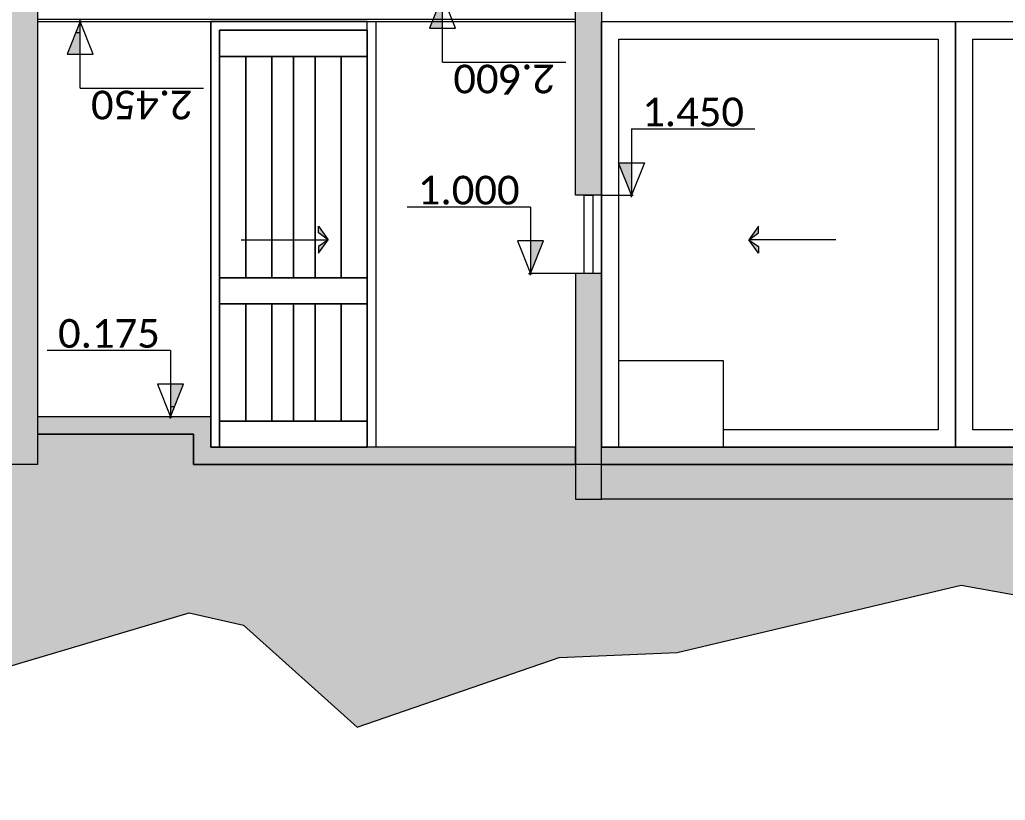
# Model space of a CAD drawing. Header units: metres. Extents: x -197 to 1099, y -24 to 14.
# Drawn here: x 876.31 to 881.99, y -2.03 to 2.46 of the extents above; entities that cross this region are included whole.
import ezdxf
from ezdxf.enums import TextEntityAlignment as Align

# ---------------------------------------------------------------- set-up
doc = ezdxf.new("R2010")
doc.units = ezdxf.units.M
doc.header["$LTSCALE"] = 0.001
doc.header["$PDMODE"] = 34
doc.header["$PDSIZE"] = 0.01
doc.linetypes.add('HIDDENX2', pattern=[19.05, 12.7, -6.35])
doc.layers.get('0').update_dxf_attribs({"lineweight": 13, "true_color": 0x000000})
for name, color, linetype, lineweight, true_color in [('Jach-Anotaciones-CalidaddeLínea  0.13', 7, 'Continuous', 13, 0x000000), ('Jach-Anotaciones-CalidaddeLínea 0.05', 7, 'Continuous', 5, 0x000000), ('Jach-Anotaciones-CalidaddeLínea 0.09', 7, 'Continuous', 9, 0x000000), ('Jach-Anotaciones-Hatch-Lum100%', 7, 'Continuous', 13, 0x000000), ('Jach-Anotaciones-Hatch-Lum50%', 9, 'Continuous', 13, 0x808080), ('Jach-Anotaciones-Hatch-Lum80%', 250, 'Continuous', 13, 0x333333), ('Jach-Anotaciones-LineasDetalle0.15mm', 7, 'Continuous', 15, 0x000000), ('Jach-Anotaciones-LineasDetalle0.18mm', 7, 'Continuous', 18, 0x000000), ('JACH-Anotaciones-Textos-Lum75% @ 0.075', 7, 'Continuous', 13, 0x404040), ('JACH-Arq-Lineas-Proyeccion Niveles cortes', 9, 'HIDDENX2', 13, 0x808080), ('JACH-Arq-Mobiliario01-', 7, 'Continuous', 13, 0x666666), ('JACH-Arq-Puertas01-', 7, 'Continuous', 13, 0x404040)]:
    doc.layers.add(name, color=color, linetype=linetype, lineweight=lineweight, true_color=true_color)
doc.styles.add('02a-Calibri-JACH(1.8mm)', font='calibri.ttf', dxfattribs={"height": 2.2})
pattern_1 = [(0, (169.421, 45.032), (0, 6.985), [5.08, -1.905]), (90, (169.421, 45.032), (-6.985, 4e-16), [5.08, -1.905])]

# ---------------------------------------------------------------- blocks, each defined once
blk = doc.blocks.new('A$C51db089b')
at = {"layer": 'Jach-Anotaciones-Hatch-Lum50%', "lineweight": 0, "ltscale": 100}
h = blk.add_hatch(color=256, dxfattribs=at)
h.dxf.hatch_style = 1
h.paths.add_polyline_path([(0, 0.0776), (0.0554, 0.1173), (0.0554, 0.1552)])
h = blk.add_hatch(color=256, dxfattribs=at)
h.dxf.hatch_style = 1
h.paths.add_polyline_path([(0, 0.0776), (0.0554, 0.038), (0.0554, 0)])
at = {"lineweight": 0, "ltscale": 100}
for points in [[(0, 0.0776), (0.0554, 0.1173), (0.0554, 0.1552)], [(0, 0.0776), (0.0554, 0.038), (0.0554, 0)]]:
    blk.add_lwpolyline(points, close=True, dxfattribs=at)
blk.add_lwpolyline([(0.5, 0.0776), (0, 0.0776)], dxfattribs=at)
blk = doc.blocks.new('*U336')
at = {"lineweight": 0, "ltscale": 100}
h = blk.add_hatch(dxfattribs=at)
h.set_pattern_fill('ANGLE', color=256)
h.set_pattern_definition(pattern_1)
h.paths.add_polyline_path([(0, 2.5), (0, 0), (1, 2.5)])
h = blk.add_hatch(color=256, dxfattribs=at)
h.dxf.hatch_style = 1
h.paths.add_polyline_path([(0, 2.5), (0, 0), (1, 2.5)])
for points in [[(0, 5.099), (-9.466, 5.099)], [(0, 5.099), (0, 1.25)]]:
    blk.add_lwpolyline(points, dxfattribs=at)
for points in [[(0, 0), (1, 2.5), (-1, 2.5)], [(0, 2.5), (0, 0), (1, 2.5)]]:
    blk.add_lwpolyline(points, close=True, dxfattribs=at)
blk.add_point((0, 0), dxfattribs=at)
at = {"lineweight": 0, "ltscale": 100, "style": '02a-Calibri-JACH(1.8mm)'}
blk.add_attdef('ALT', text='', height=2.2, dxfattribs=at).set_placement((-4.733, 6.401), align=Align.MIDDLE_CENTER)
blk = doc.blocks.new('*U337')
at = {"lineweight": 0, "ltscale": 100}
h = blk.add_hatch(dxfattribs=at)
h.set_pattern_fill('ANGLE', color=256)
h.set_pattern_definition(pattern_1)
h.paths.add_polyline_path([(0, 2.5), (0, 0), (1, 2.5)])
h = blk.add_hatch(color=256, dxfattribs=at)
h.dxf.hatch_style = 1
h.paths.add_polyline_path([(0, 2.5), (0, 0), (1, 2.5)])
for points in [[(0, 5.099), (-9.466, 5.099)], [(0, 5.099), (0, 1.25)]]:
    blk.add_lwpolyline(points, dxfattribs=at)
for points in [[(0, 0), (1, 2.5), (-1, 2.5)], [(0, 2.5), (0, 0), (1, 2.5)]]:
    blk.add_lwpolyline(points, close=True, dxfattribs=at)
blk.add_point((0, 0), dxfattribs=at)
at = {"lineweight": 0, "ltscale": 100, "style": '02a-Calibri-JACH(1.8mm)'}
blk.add_attdef('ALT', text='', height=2.2, dxfattribs=at).set_placement((-4.733, 6.401), align=Align.MIDDLE_CENTER)
blk = doc.blocks.new('*U393')
at = {"lineweight": 0, "ltscale": 100}
h = blk.add_hatch(dxfattribs=at)
h.set_pattern_fill('ANGLE', color=256)
h.set_pattern_definition(pattern_1)
h.paths.add_polyline_path([(0, 2.5), (0, 0), (1, 2.5)])
h = blk.add_hatch(color=256, dxfattribs=at)
h.dxf.hatch_style = 1
h.paths.add_polyline_path([(0, 2.5), (0, 0), (1, 2.5)])
for points in [[(0, 5.099), (-9.466, 5.099)], [(0, 5.099), (0, 1.25)]]:
    blk.add_lwpolyline(points, dxfattribs=at)
for points in [[(0, 0), (1, 2.5), (-1, 2.5)], [(0, 2.5), (0, 0), (1, 2.5)]]:
    blk.add_lwpolyline(points, close=True, dxfattribs=at)
blk.add_point((0, 0), dxfattribs=at)
at = {"lineweight": 0, "ltscale": 100, "style": '02a-Calibri-JACH(1.8mm)'}
blk.add_attdef('ALT', text='', height=2.2, dxfattribs=at).set_placement((-4.733, 6.401), align=Align.MIDDLE_CENTER)
blk = doc.blocks.new('*U430')
at = {"lineweight": 0, "ltscale": 100}
h = blk.add_hatch(dxfattribs=at)
h.set_pattern_fill('ANGLE', color=256)
h.set_pattern_definition(pattern_1)
h.paths.add_polyline_path([(0, 2.5), (0, 0), (1, 2.5)])
h = blk.add_hatch(color=256, dxfattribs=at)
h.dxf.hatch_style = 1
h.paths.add_polyline_path([(0, 2.5), (0, 0), (1, 2.5)])
for points in [[(0, 5.099), (-9.466, 5.099)], [(0, 5.099), (0, 1.25)]]:
    blk.add_lwpolyline(points, dxfattribs=at)
for points in [[(0, 0), (1, 2.5), (-1, 2.5)], [(0, 2.5), (0, 0), (1, 2.5)]]:
    blk.add_lwpolyline(points, close=True, dxfattribs=at)
blk.add_point((0, 0), dxfattribs=at)
at = {"lineweight": 0, "ltscale": 100, "style": '02a-Calibri-JACH(1.8mm)'}
blk.add_attdef('ALT', text='', height=2.2, dxfattribs=at).set_placement((-4.733, 6.401), align=Align.MIDDLE_CENTER)
blk = doc.blocks.new('*U431')
at = {"lineweight": 0, "ltscale": 100}
h = blk.add_hatch(dxfattribs=at)
h.set_pattern_fill('ANGLE', color=256)
h.set_pattern_definition(pattern_1)
h.paths.add_polyline_path([(0, 2.5), (0, 0), (1, 2.5)])
h = blk.add_hatch(color=256, dxfattribs=at)
h.dxf.hatch_style = 1
h.paths.add_polyline_path([(0, 2.5), (0, 0), (1, 2.5)])
for points in [[(0, 5.099), (-9.466, 5.099)], [(0, 5.099), (0, 1.25)]]:
    blk.add_lwpolyline(points, dxfattribs=at)
for points in [[(0, 0), (1, 2.5), (-1, 2.5)], [(0, 2.5), (0, 0), (1, 2.5)]]:
    blk.add_lwpolyline(points, close=True, dxfattribs=at)
blk.add_point((0, 0), dxfattribs=at)
at = {"lineweight": 0, "ltscale": 100, "style": '02a-Calibri-JACH(1.8mm)'}
blk.add_attdef('ALT', text='', height=2.2, dxfattribs=at).set_placement((-4.733, 6.401), align=Align.MIDDLE_CENTER)

msp = doc.modelspace()

# ---------------------------------------------------------------- hatches: boundary and pattern name
at = {"layer": 'Jach-Anotaciones-Hatch-Lum100%', "ltscale": 100}
h = msp.add_hatch(color=256, dxfattribs=at)
h.dxf.hatch_style = 1
h.paths.add_polyline_path([(876.26585, 3.05), (876.41585, 3.05), (876.41585, -0.1), (876.26585, -0.1)])
h = msp.add_hatch(color=256, dxfattribs=at)
h.dxf.hatch_style = 1
h.paths.add_polyline_path([(879.51585, 0), (877.41585, 0), (877.41585, 0.175), (876.41585, 0.175), (876.41585, 0.075), (877.31585, 0.075), (877.31585, -0.1), (879.51585, -0.1)])
at = {"layer": 'Jach-Anotaciones-Hatch-Lum50%', "ltscale": 100}
h = msp.add_hatch(dxfattribs=at)
h.set_pattern_fill('STONE_10', color=256, scale=0.2, pattern_type=2)
h.set_pattern_definition([(349.9921, (894.680273, 0.18), (1.199999931, -0.199998358), [0.0172626, -3.4352718]), (346.6076, (894.6702725, 0.105), (3.400000045, -0.7999939066), [0.021587, -4.2958178]), (55.0079, (894.677273, 0.053), (0.400001274, 0.600000002), [0.0244132, -2.4169004]), (315.0001, (894.67727, 0.053), (0.2, 6e-07), [0.032527, -0.2503154]), (26.565, (894.67027, 0.18), (0.2, 0.1999998), [0.0223606, -0.4248528]), (315.0001, (894.67027, 0.05), (0.2, 6e-07), [0.0282842, -0.254558]), (32.029, (894.55027, 0.149993), (0.59999998, 0.400343887), [0.0094404, -1.8778422]), (71.0753, (894.5582725, 0.155), (0.2000006415, 0.5999999627), [0.037, -7.3630024]), (0, (894.57027, 0), (0, 0.2), [0.05, -0.15]), (311.9522, (894.5612725, 0.2), (1.8000362777, -2.00000005506), [0.0134568, -23.9208352]), (290.1364, (894.5502725, 0.03), (1.4000072854, -3.7999999704), [0.031953, -6.358669]), (56.9761, (894.5972725, 0.1), (2.200002791, 3.40000002), [0.0238538, -4.7468922]), (70.8209, (894.5892725, 0.077), (0.2000011083, 0.6000000488), [0.0243516, -4.8459694]), (354.0939, (894.5602725, 0.08), (1.9999999326, -0.199998486), [0.0291548, -5.8017968]), (322.5947, (894.6132725, 0.043), (0.800000021, -0.5999987544), [0.021401, -4.2587828]), (313.7812, (894.5902725, 0.067), (0.2000004836, -0.1999999222), [0.0332416, -6.6150748]), (354.2895, (894.560273, 0.07), (0.199999968, 3.85e-07), [0.0301496, -1.9798252]), (53.1301, (894.630273, 0.13), (0.40000002, 0.59999998), [0.025, -0.975]), (75.9637, (894.645273, 0.15), (1.5e-07, 0.20000012), [0.0206156, -0.8040058]), (323.1302, (894.650273, 0.12), (0.60000004, -0.3999985), [0.025, -0.9749988]), (90, (894.65027, 0.12), (-0.2, 1e-17), [0.02, -0.18]), (333.435, (894.57027, 0.16), (0.2, 2.7e-07), [0.067082, -0.3801314]), (333.435, (894.57027, 0.15), (0.2, 2.7e-07), [0.0447214, -0.402492]), (296.5651, (894.55027, 0.04), (0.20000017, -0.2000001), [0.0447214, -0.4024924]), (296.5651, (894.55027, 0.1), (0.20000017, -0.2000001), [0.0223606, -0.4248532]), (63.4349, (894.60027, 0.08), (2.6e-07, 0.1999999), [0.0447214, -0.4024924]), (63.4349, (894.65027, 0.14), (2.6e-07, 0.1999999), [0.0223606, -0.4248532]), (63.4349, (894.55027, 0.05), (2.6e-07, 0.1999999), [0.0223606, -0.4248532]), (63.4349, (894.57027, 0.17), (2.6e-07, 0.1999999), [0.0223606, -0.4248532]), (63.4349, (894.54027, 0.05), (2.6e-07, 0.1999999), [0.0223606, -0.4248532]), (26.565, (894.54027, 0.05), (0.2, 0.1999998), [0, -0.4472134]), (26.565, (894.54027, 0.04), (0.2, 0.1999998), [0, -0.4472134]), (26.565, (894.63027, 0.04), (0.2, 0.1999998), [0.0223606, -0.4248528]), (315.0001, (894.54027, 0.09), (0.2, 6e-07), [0.0141422, -0.2687]), (315.0001, (894.54027, 0.04), (0.2, 6e-07), [0.0141422, -0.2687]), (315.0001, (894.60027, 0.07), (0.2, 6e-07), [0.0424264, -0.2404158]), (315.0001, (894.64027, 0.12), (0.2, 6e-07), [0.0282842, -0.254558]), (315.0001, (894.64027, 0.2), (0.2, 6e-07), [0.0282842, -0.254558]), (315.0001, (894.63027, 0.19), (0.2, 6e-07), [0.0282842, -0.254558]), (45, (894.66027, 0.16), (0, 0.2), [0.0282842, -0.2545586]), (45, (894.64027, 0.03), (0, 0.2), [0.0282842, -0.2545586]), (45, (894.55027, 0.14), (0, 0.2), [0.0141422, -0.2687006]), (45, (894.65027, 0.05), (0, 0.2), [0.0141422, -0.2687006]), (45, (894.62027, 0), (0, 0.2), [0.0141422, -0.2687006]), (90, (894.64027, 0), (-0.2, 1e-17), [0.03, -0.17]), (90, (894.63027, 0.01), (-0.2, 1e-17), [0.02, -0.18]), (90, (894.61027, 0.12), (-0.2, 1e-17), [0.01, -0.19]), (90, (894.60027, 0.07), (-0.2, 1e-17), [0.01, -0.19]), (90, (894.57027, 0.16), (-0.2, 1e-17), [0.01, -0.19]), (90, (894.55027, 0.1), (-0.2, 1e-17), [0.04, -0.16]), (90, (894.55027, 0.07), (-0.2, 1e-17), [0.01, -0.19]), (90, (894.55027, 0.04), (-0.2, 1e-17), [0.01, -0.19]), (0, (894.56027, 0.15), (0, 0.2), [0.01, -0.19]), (0, (894.54027, 0.15), (0, 0.2), [0.01, -0.19]), (0, (894.62027, 0.12), (0, 0.2), [0.02, -0.18]), (0, (894.54027, 0.09), (0, 0.2), [0, -0.2]), (0, (894.66027, 0.05), (0, 0.2), [0.01, -0.19]), (0, (894.58027, 0.19), (0, 0.2), [0.05, -0.15]), (0, (894.66027, 0.18), (0, 0.2), [0.01, -0.19]), (52.4314, (894.670273, 0.06), (0.600000216, 0.800000028), [0.0164012, -3.263843]), (90, (894.68027, 0.073), (-0.2, 1e-17), [0.017, -0.183]), (333.435, (894.66027, 0.1), (0.2, 2.7e-07), [0.0223606, -0.4248528]), (0, (894.66027, 0.06), (0, 0.2), [0.01, -0.19]), (90, (894.74027, 0.11), (-0.2, 1e-17), [0.03, -0.17]), (24.8636, (894.6992725, 0.021), (5.5999999603, 2.5999886163), [0.0451884, -8.9925032]), (272.7264, (894.699273, 0.021), (0.2000061944, -3.9999999097), [0.0210238, -4.1837358]), (343.1417, (894.7072725, 0.15), (2.0000000483, -0.5999961991), [0.0344818, -6.8618904]), (290.3232, (894.6972725, 0.177), (0.6000019496, -1.6000000902), [0.0287924, -5.729682]), (346.6076, (894.7192725, 0.155), (3.400000045, -0.7999939066), [0.021587, -4.2958178]), (298.4957, (894.7002725, 0.19), (1.2000030147, -2.1999999672), [0.0398246, -7.9251032]), (0, (894.69127, 0.1), (0, 0.2), [0.039, -0.161]), (90, (894.69127, 0.073), (-0.2, 1e-17), [0.017, -0.183]), (0, (894.69127, 0.09), (0, 0.2), [0.049, -0.151]), (63.4349, (894.74027, 0.05), (2.6e-07, 0.1999999), [0, -0.4472138]), (26.565, (894.70027, 0.03), (0.2, 0.1999998), [0.0447214, -0.402492]), (45, (894.73027, 0.1), (0, 0.2), [0.0141422, -0.2687006]), (90, (894.70027, 0.19), (-0.2, 1e-17), [0.01, -0.19]), (90, (894.69027, 0.19), (-0.2, 1e-17), [0.01, -0.19]), (90, (894.69027, 0), (-0.2, 1e-17), [0.03, -0.17])])
h.paths.add_polyline_path([(879.66585, -0.1), (887.36585, -0.1), (887.36585, -0.3), (879.66585, -0.3)])

# ---------------------------------------------------------------- linework, layer by layer
at = {"layer": 'Jach-Anotaciones-CalidaddeLínea  0.13', "ltscale": 100}
for points in [[(876.26585, 3.05), (876.41585, 3.05), (876.41585, -0.1), (876.26585, -0.1)], [(878.31585, 2.45), (877.41585, 2.45), (877.41585, 0), (878.31578, 0)], [(879.56585, 1.45), (879.61585, 1.45), (879.61585, 1), (879.56585, 1)], [(879.51585, 0), (877.41585, 0), (877.41585, 0.175), (876.41585, 0.175), (876.41585, 0.075), (877.31585, 0.075), (877.31585, -0.1), (879.51585, -0.1)]]:
    msp.add_lwpolyline(points, close=True, dxfattribs=at)
at = {"layer": 'Jach-Anotaciones-CalidaddeLínea  0.13'}
msp.add_lwpolyline([(875.84275, -1.38397), (877.29108, -0.95458), (877.60293, -1.02384), (878.25802, -1.61162), (879.42223, -1.20993), (880.10136, -1.18223), (881.7368, -0.7944), (882.38821, -0.91213), (882.5961, -1.35537), (883.52899, -1.92198), (884.68627, -2.03279), (885.44855, -1.65881), (886.46724, -1.0632), (887.03549, -1.00087), (887.72848, -0.91776), (889.24611, -1.44411)], dxfattribs=at)
at = {"layer": 'Jach-Anotaciones-CalidaddeLínea 0.05', "ltscale": 100}
msp.add_lwpolyline([(876.41585, 2.45), (879.51585, 2.45), (879.51585, 2.462), (876.41585, 2.462)], close=True, dxfattribs=at)
at = {"layer": 'Jach-Anotaciones-CalidaddeLínea 0.09', "ltscale": 100}
msp.add_lwpolyline([(879.66585, -0.1), (887.36585, -0.1), (887.36585, -0.3), (879.66585, -0.3)], close=True, dxfattribs=at)
at = {"layer": 'Jach-Anotaciones-Hatch-Lum50%', "ltscale": 100}
for points in [[(877.76585, 2.25), (877.61585, 2.25), (877.61585, 0.975), (877.76585, 0.975)], [(877.89085, 2.25), (877.76585, 2.25), (877.76585, 0.975), (877.89085, 0.975)], [(878.01585, 2.25), (877.89085, 2.25), (877.89085, 0.975), (878.01585, 0.975)], [(878.16585, 2.25), (878.01585, 2.25), (878.01585, 0.975), (878.16585, 0.975)], [(877.76585, 0.825), (877.61585, 0.825), (877.61585, 0.15), (877.76585, 0.15)], [(877.89085, 0.825), (877.76585, 0.825), (877.76585, 0.15), (877.89085, 0.15)], [(878.01585, 0.825), (877.89085, 0.825), (877.89085, 0.15), (878.01585, 0.15)], [(878.16585, 0.825), (878.01585, 0.825), (878.01585, 0.15), (878.16585, 0.15)]]:
    msp.add_lwpolyline(points, close=True, dxfattribs=at)
at = {"layer": 'Jach-Anotaciones-LineasDetalle0.15mm', "ltscale": 100}
for points in [[(878.31585, 2.4), (877.46585, 2.4), (877.46585, 2.25), (878.31585, 2.25)], [(877.61585, 2.25), (877.46585, 2.25), (877.46585, 0.975), (877.61585, 0.975)], [(878.31585, 2.25), (878.16585, 2.25), (878.16585, 0.975), (878.31585, 0.975)], [(878.31585, 0.975), (877.46585, 0.975), (877.46585, 0.825), (878.31585, 0.825)], [(877.61585, 0.825), (877.46585, 0.825), (877.46585, 0.15), (877.61585, 0.15)], [(878.31585, 0.825), (878.16585, 0.825), (878.16585, 0.15), (878.31585, 0.15)], [(878.31585, 0.15), (877.46585, 0.15), (877.46585, 0), (878.31585, 0)]]:
    msp.add_lwpolyline(points, close=True, dxfattribs=at)
at = {"layer": 'Jach-Anotaciones-LineasDetalle0.18mm', "ltscale": 100}
for points in [[(878.36585, 0), (877.41585, 0), (877.41585, 2.45), (878.36592, 2.45)], [(878.31585, 0), (877.46585, 0), (877.46585, 2.4), (878.31585, 2.4)]]:
    msp.add_lwpolyline(points, close=True, dxfattribs=at)
at = {"layer": 'JACH-Arq-Lineas-Proyeccion Niveles cortes', "ltscale": 100}
msp.add_lwpolyline([(879.5159, 1), (879.2554, 1)], dxfattribs=at)

# ---------------------------------------------------------------- block references
at = {"ltscale": 100, "xscale": -1}
msp.add_blockref('A$C51db089b', (878.09057, 1.11659), dxfattribs=at)
at = {"layer": 'JACH-Anotaciones-Textos-Lum75% @ 0.075', "ltscale": 100, "xscale": 0.075, "yscale": 0.075, "zscale": 0.075, "rotation": 180}
for name, p, values in [('*U431', (878.74993, 2.6), {'ALT': '2.600'}), ('*U430', (876.66291, 2.45), {'ALT': '2.450'})]:
    msp.add_blockref(name, p, dxfattribs=at).add_auto_attribs(values)
at = {"layer": 'JACH-Anotaciones-Textos-Lum75% @ 0.075', "ltscale": 100, "xscale": 0.075, "yscale": 0.075, "zscale": 0.075}
for name, p, values in [('*U336', (879.2554, 1), {'ALT': '1.000'}), ('*U337', (877.18318, 0.175), {'ALT': '0.175'})]:
    msp.add_blockref(name, p, dxfattribs=at).add_auto_attribs(values)

# ---------------------------------------------------------------- wipeouts: each hides what was drawn before it
at = {"ltscale": 100}
msp.add_wipeout([(887.36585, 2.85), (887.36585, 4.4), (881.66585, 4.4), (881.66585, 5.9), (887.51585, 5.9), (887.51585, 7.05), (881.01585, 7.05), (881.01585, 2.85), (879.66585, 2.85), (879.66585, 0), (887.36585, 0), (887.36585, 0.175), (888.81585, 0.175), (888.81585, 2.85), (888.66585, 2.85), (888.66585, 3), (887.51585, 3), (887.51585, 2.85)], dxfattribs=at).dxf.layer = 'JACH-Arq-Puertas01-'

# ---------------------------------------------------------------- next in the draw order: hatches: boundary and pattern name
at = {"layer": 'Jach-Anotaciones-Hatch-Lum100%', "ltscale": 100}
h = msp.add_hatch(color=256, dxfattribs=at)
h.dxf.hatch_style = 1
h.paths.add_polyline_path([(879.51585, 2.85), (879.66585, 2.85), (879.66585, 1.45), (879.51585, 1.45)])
h = msp.add_hatch(color=256, dxfattribs=at)
h.dxf.hatch_style = 1
h.paths.add_polyline_path([(879.51585, -0.3), (879.66585, -0.3), (879.66585, 1), (879.51585, 1)])
at = {"layer": 'Jach-Anotaciones-Hatch-Lum50%', "ltscale": 100}
h = msp.add_hatch(dxfattribs=at)
h.set_pattern_fill('GRAVEL', color=256, scale=0.0025, angle=315)
h.set_pattern_definition([(183.012788, (869.535045, 0.0125724), (-0.7633217703, -0.0449012806), [0.00854304, -0.8457621]), (139.969741, (869.5265136, 0.0121233), (0.5837166502, -0.4939140839), [0.01466012, -1.45135122]), (87.510447, (869.5152883, 0.0215526), (-0.04490128024, -0.9429268927), [0.01033704, -1.02336807]), (222.273689, (869.4865515, 0.0278388), (0.9429268928, 0.8531243314), [0.01335011, -1.32166094]), (247.833654, (869.4766732, 0.0188585), (0.3143089642, 0.7633217703), [0.01309084, -1.2959952]), (312.273689, (869.471734, 0.0067352), (-0.8531243314, 0.9429268928), [0.01335011, -1.32166094]), (352.69424, (869.4807143, -0.003143), (-1.03272945393, 0.13470384176), [0.01765484, -1.74782788]), (27.255328, (869.4982258, -0.0053882), (1.3021371376, 0.67351920897), [0.01666799, -1.65013142]), (76.429566, (869.5130433, 0.002245), (0.22450640294, 0.94292689273), [0.01339532, -1.32613864]), (130.236358, (869.5161863, 0.0152664), (0.449012806, -0.5388153673), [0.01529283, -0.74934842]), (177.397438, (869.506308, 0.0269408), (-1.03272945392, 0.04490128057), [0.01977695, -1.95791931]), (93.814075, (869.530555, -0.0170625), (-0.0449012806, 0.5837166479), [0.00675011, -0.66826415]), (126.469234, (869.5301057, -0.0103273), (0.4939140868, -0.673519209), [0.01284205, -1.27136597]), (180, (869.522473, 0), (-0.04490128, -0.04490128), [0.00898023, -0.08082233]), (158.19859, (869.524718, 0.008531), (0.3143089642, -0.134703842), [0.00483603, -0.47876556]), (246.80141, (869.520227, 0.010327), (0.089802561, 0.1796051224), [0.00683914, -0.33511882]), (345.96376, (869.517533, 0.004041), (0.224506403, -0.0449012806), [0.011108, -0.35915745]), (116.56505, (869.52831, 0.001347), (0.04490128, -0.134703842), [0.00803218, -0.19277245]), (331.38954, (869.4941847, 0.03637), (0.5837166479, -0.31430896424), [0.0112522, -1.11397067]), (25.346176, (869.504063, 0.030982), (-0.6735192091, -0.3143089642), [0.00943997, -0.9345554]), (248.19859, (869.53729, 0.010327), (0.134703842, 0.3143089642), [0.009672, -0.4739296]), (298.61046, (869.533698, 0.001347), (-0.3143089643, 0.58371664785), [0.0112522, -1.11397067]), (294.443955, (869.466346, 0.008531), (-0.1347038418, 0.3143089642), [0.01085088, -0.53169336]), (249.77514, (869.470836, -0.001347), (0.2694076832, 0.7184204898), [0.0090918, -0.90008983]), (21.80141, (869.492838, -0.035023), (0.3143089642, 0.134703842), [0.009672, -0.4739296]), (332.354025, (869.501818, -0.031431), (-0.7633217703, 0.4041115254), [0.01064457, -1.0538094]), (24.443955, (869.470836, -0.013021), (-0.3143089642, -0.1347038418), [0.00542544, -0.5371188]), (56.30993, (869.490144, -0.032329), (0.134703842, 0.224506403), [0.00323786, -0.32054987]), (120.96376, (869.49194, -0.029635), (0.089802561, -0.179605122), [0.01309084, -0.24872636]), (141.009006, (869.4852045, -0.0184095), (0.4939140867, -0.4041115254), [0.01213167, -1.20103412]), (258.69007, (869.513492, 0), (0.04490128, 0.134703842), [0.0091581, -0.2197944]), (308.157227, (869.5116962, -0.0089803), (0.67351920912, -0.85312433147), [0.01598892, -1.58290023]), (15.945396, (869.5215745, -0.0215526), (-0.4939140867, -0.1347038418), [0.0065377, -0.6472348]), (45, (869.52786, -0.019757), (2e-17, 0.08980256), [0.00381, -0.05969]), (75.256437, (869.4856535, -0.0161645), (-0.1347038419, -0.4939140866), [0.00882167, -0.87334852]), (3.012787, (869.4878985, -0.007633), (0.7633217703, 0.0449012805), [0.01708607, -0.83721905]), (315, (869.50496, -0.006735), (0.08980256, -2e-17), [0.01651, -0.04699]), (280.304846, (869.5166354, -0.0184095), (0.1347038422, -0.7633217702), [0.01004024, -0.99398292]), (209.054604, (869.518431, -0.028288), (-0.224506403, -0.134703842), [0.00924573, -0.45304125]), (162.645975, (869.5103492, -0.032778), (-1.30213713753, 0.40411152554), [0.01505363, -1.49031161]), (130.426079, (869.4959808, -0.0282878), (-0.53881536726, 0.62861792847), [0.01592574, -1.57664616])])
h.paths.add_polyline_path([(879.66585, 0), (887.36585, 0), (887.36585, -0.1), (879.66585, -0.1)])
at = {"layer": 'Jach-Anotaciones-Hatch-Lum80%', "ltscale": 100}
h = msp.add_hatch(dxfattribs=at)
h.set_pattern_fill('EARTH', color=256, scale=0.03, angle=45, double=1)
h.set_pattern_definition([(45, (869.45781, 0), (0, 0.2694077), [0.1905, -0.1905]), (45, (869.4073, 0.05051), (0, 0.2694077), [0.1905, -0.1905]), (45, (869.35679, 0.10103), (0, 0.2694077), [0.1905, -0.1905]), (135, (869.35679, 0.1347), (-0.2694077, 0), [0.1905, -0.1905]), (135, (869.4073, 0.18522), (-0.2694077, 0), [0.1905, -0.1905]), (135, (869.45781, 0.23573), (-0.2694077, 0), [0.1905, -0.1905])])
h.paths.add_polyline_path([(894.31399, -0.05), (893.56585, -0.05), (893.56585, -0.35), (893.41585, -0.35), (891.10585, -0.35), (890.95585, -0.35), (890.95585, 0.25), (888.91585, 0.25), (888.91585, 0.075), (887.51585, 0.075), (887.51585, -0.1), (887.36585, -0.1), (887.36585, -0.3), (879.66585, -0.3), (879.66585, -0.1), (877.31585, -0.1), (877.31585, 0.075), (876.41585, 0.075), (876.41585, -0.1), (873.01585, -0.1), (872.52528, -0.21429), (871.15584, -0.28871), (871.03343, -0.6083), (870.73545, -0.67063), (870.86018, -1.19698), (871.10966, -1.37705), (871.17203, -1.48786), (871.38685, -1.50864), (871.75414, -1.55019), (872.39861, -1.661), (872.82826, -1.72333), (873.348, -1.65408), (875.08739, -1.38397), (875.84275, -1.38397), (877.29108, -0.95458), (877.60293, -1.02384), (878.25802, -1.61162), (879.42223, -1.20993), (880.10136, -1.18223), (881.7368, -0.7944), (882.38821, -0.91213), (882.5961, -1.35537), (883.52899, -1.92198), (884.68627, -2.03279), (885.44855, -1.65881), (886.46724, -1.0632), (887.03549, -1.00087), (887.72848, -0.91776), (889.24611, -1.44411), (890.06383, -1.11861), (890.82249, -0.70302), (891.60556, -0.71687), (893.27566, -1.55487), (894.2597, -1.65876), (895.18137, -1.81112), (896.13075, -1.59643), (896.67128, -1.00082), (897.05935, -0.73072), (897.55531, -0.24479), (897.31887, 0.35), (894.46399, 0.35), (894.46399, -0.05)])

# ---------------------------------------------------------------- next in the draw order: linework, layer by layer
at = {"layer": 'Jach-Anotaciones-CalidaddeLínea  0.13', "ltscale": 100}
for points in [[(887.36585, 2.85), (887.36585, 4.4), (881.66585, 4.4), (881.66585, 5.9), (887.51585, 5.9), (887.51585, 7.05), (881.01585, 7.05), (881.01585, 2.85), (879.66585, 2.85), (879.66585, 0), (887.36585, 0), (887.36585, 0.175), (888.81585, 0.175), (888.81585, 2.85), (888.66585, 2.85), (888.66585, 3), (887.51585, 3), (887.51585, 2.85)], [(879.51585, 2.85), (879.66585, 2.85), (879.66585, 1.45), (879.51585, 1.45)], [(879.66585, 2.45), (881.70335, 2.45), (881.70335, 0), (879.66585, 0)], [(881.70335, 2.45), (883.81585, 2.45), (883.81585, 0), (881.70335, 0)], [(879.76585, 2.35), (881.60335, 2.35), (881.60335, 0.1), (879.76585, 0.1)], [(881.80335, 2.35), (883.71585, 2.35), (883.71585, 0.1), (881.80335, 0.1)], [(879.51585, -0.3), (879.66585, -0.3), (879.66585, 1), (879.51585, 1)], [(879.66585, 0), (887.36585, 0), (887.36585, -0.1), (879.66585, -0.1)]]:
    msp.add_lwpolyline(points, close=True, dxfattribs=at)
for points in [[(879.66585, 2.45), (879.66585, 1)], [(879.66585, 0), (887.06585, 0)]]:
    msp.add_lwpolyline(points, dxfattribs=at)
at = {"layer": 'Jach-Anotaciones-CalidaddeLínea  0.13'}
msp.add_lwpolyline([(888.91585, 0.075), (887.51585, 0.075), (887.51585, -0.1), (887.36585, -0.1), (887.36585, -0.3), (879.66585, -0.3), (879.66585, -0.1), (877.31585, -0.1), (877.31585, 0.075), (876.41585, 0.075), (876.41585, -0.1), (873.01585, -0.1)], dxfattribs=at)
at = {"layer": 'JACH-Arq-Lineas-Proyeccion Niveles cortes', "ltscale": 100}
msp.add_lwpolyline([(879.66585, 1.45), (879.83782, 1.45)], dxfattribs=at)

# ---------------------------------------------------------------- next in the draw order: block references
at = {"ltscale": 100}
msp.add_blockref('A$C51db089b', (880.51464, 1.11659), dxfattribs=at)
at = {"layer": 'JACH-Anotaciones-Textos-Lum75% @ 0.075', "ltscale": 100}
ref = msp.add_blockref('*U393', (879.83782, 1.45), dxfattribs=dict(at, xscale=-0.075, yscale=0.075, zscale=0.075))
ref.add_attrib('ALT', '1.450', dxfattribs={"layer": '0', "lineweight": 0, "ltscale": 100, "height": 0.165, "style": '02a-Calibri-JACH(1.8mm)'}).set_placement((880.19278, 1.93006), align=Align.MIDDLE_CENTER)

# ---------------------------------------------------------------- next in the draw order: wipeouts: each hides what was drawn before it
at = {"ltscale": 100}
msp.add_wipeout([(879.76585, 0), (880.36585, 0), (880.36585, 0.5), (879.76585, 0.5)], dxfattribs=at).dxf.layer = 'Jach-Anotaciones-CalidaddeLínea 0.05'

# ---------------------------------------------------------------- next in the draw order: linework, layer by layer
at = {"layer": 'JACH-Arq-Mobiliario01-', "ltscale": 100}
msp.add_lwpolyline([(879.76585, 0.5), (880.36585, 0.5), (880.36585, 0), (879.76585, 0)], close=True, dxfattribs=at)

doc.saveas('drawing.dxf')
